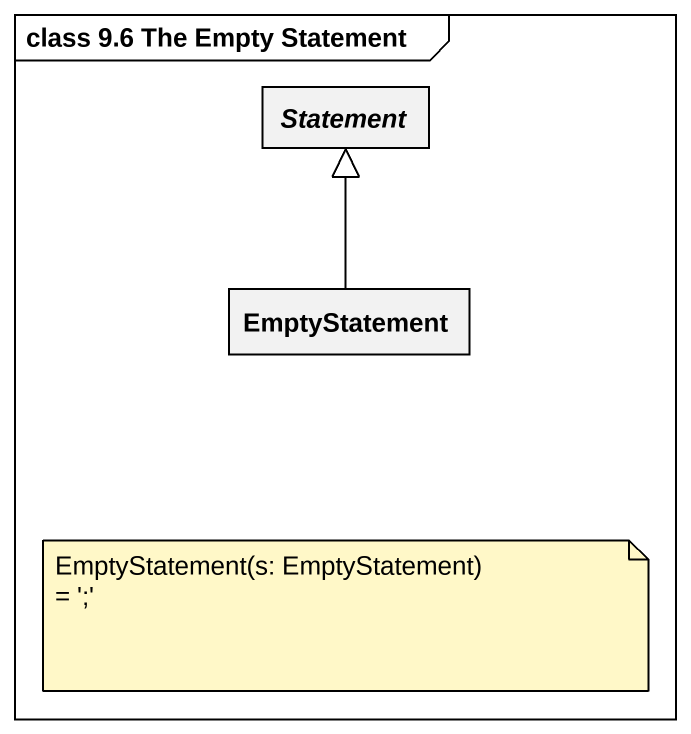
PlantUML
@startuml
mainframe class 9.6 The Empty Statement
hide circle
hide empty members
abstract class Statement
class EmptyStatement
EmptyStatement -up-|> Statement
note as N1
  EmptyStatement(s: EmptyStatement)
  ~= ';'
end note
@enduml
